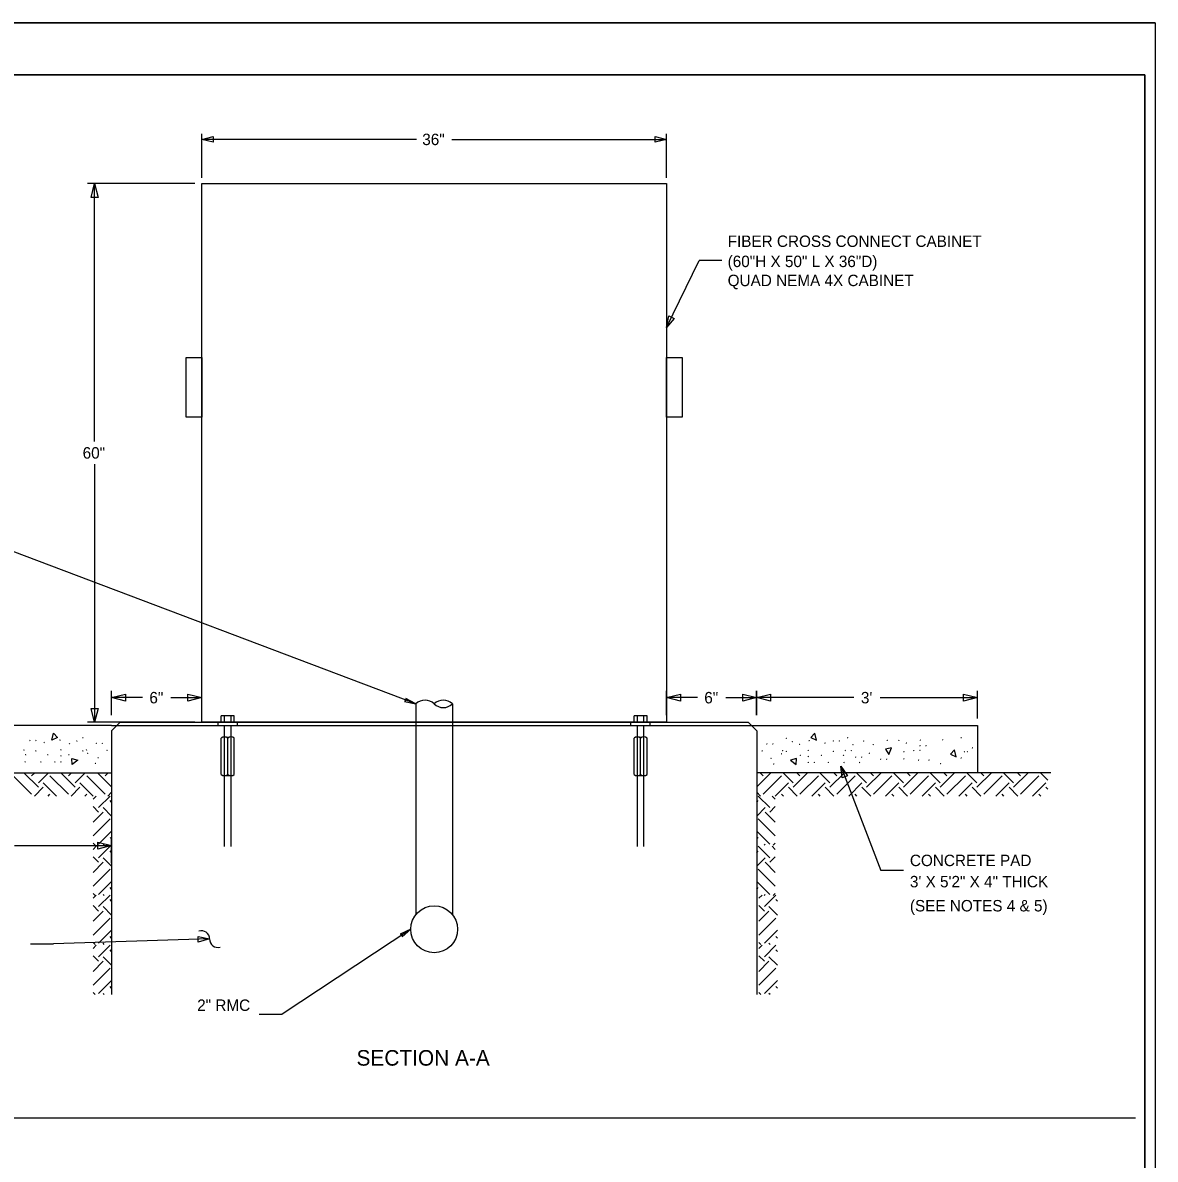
# Model space of a CAD drawing. Extents: x 507907 to 706396, y 496048 to 704964.
# Drawn here: x 706069.4 to 706396.1, y 704343.9 to 704671.8 of the extents above; entities that cross this region are included whole.
import ezdxf

# ---------------------------------------------------------------- set-up
doc = ezdxf.new("R2010")
doc.units = 0
doc.layers.add('1', color=7, linetype='Continuous')
doc.layers.add('41', color=7, linetype='Continuous')

msp = doc.modelspace()

# ---------------------------------------------------------------- linework, layer by layer
at = {"layer": '1'}
for p, q in [((706396.15, 704671.83), (705347.97, 704671.83)), ((706393.15, 704656.83), (705403.15, 704656.83)), ((706393.15, 704026.83), (706393.15, 704656.83)), ((706121.02, 704627.08), (706121.02, 704639.82)), ((706121.02, 704638.17), (706124.32, 704639)), ((706182.99, 704638.17), (706121.02, 704638.17)), ((706124.32, 704637.35), (706121.02, 704638.17)), ((706124.32, 704639), (706124.32, 704637.35)), ((706193.16, 704638.17), (706255.13, 704638.17)), ((706251.83, 704639), (706255.13, 704638.17)), ((706251.83, 704637.35), (706251.83, 704639)), ((706255.13, 704638.17), (706251.83, 704637.35)), ((706255.13, 704627.08), (706255.13, 704639.82)), ((706119.03, 704625.43), (706088.08, 704625.43)), ((706089.08, 704621.44), (706090.08, 704625.43)), ((706090.08, 704551.02), (706090.08, 704625.43)), ((706090.08, 704625.43), (706091.08, 704621.44)), ((706121.02, 704625.43), (706255.13, 704625.43)), ((706121.02, 704470), (706121.02, 704625.43)), ((706255.13, 704625.43), (706255.13, 704470)), ((706091.08, 704621.44), (706089.08, 704621.44)), ((706255.13, 704583.93), (706264.51, 704603.26)), ((706271.11, 704603.26), (706264.51, 704603.26)), ((706255.13, 704583.93), (706255.83, 704587.26)), ((706257.31, 704586.54), (706255.13, 704583.93)), ((706255.83, 704587.26), (706257.31, 704586.54)), ((706116.55, 704575.22), (706121.02, 704575.22)), ((706116.55, 704558.03), (706116.55, 704575.22)), ((706121.02, 704575.22), (706121.02, 704558.03)), ((706255.13, 704575.22), (706259.6, 704575.22)), ((706255.13, 704558.03), (706255.13, 704575.22)), ((706259.6, 704575.22), (706259.6, 704558.03)), ((706121.02, 704558.03), (706116.55, 704558.03)), ((706259.6, 704558.03), (706255.13, 704558.03)), ((706090.08, 704544.42), (706090.08, 704470)), ((706182.82, 704475.29), (706066.3, 704519.32)), ((706095.01, 704472), (706095.01, 704479.09)), ((706095.01, 704477.1), (706099, 704478.1)), ((706103.9, 704477.1), (706095.01, 704477.1)), ((706099, 704476.1), (706095.01, 704477.1)), ((706099, 704478.1), (706099, 704476.1)), ((706112.11, 704477.1), (706121, 704477.1)), ((706117.01, 704478.1), (706121, 704477.1)), ((706117.01, 704476.1), (706117.01, 704478.1)), ((706121, 704477.1), (706117.01, 704476.1)), ((706121, 704472), (706121, 704479.09)), ((706255.13, 704472), (706255.13, 704479.09)), ((706255.13, 704477.1), (706259.12, 704478.1)), ((706264.02, 704477.1), (706255.13, 704477.1)), ((706259.12, 704476.1), (706255.13, 704477.1)), ((706259.12, 704478.1), (706259.12, 704476.1)), ((706272.22, 704477.1), (706281.11, 704477.1)), ((706277.12, 704478.1), (706281.11, 704477.1)), ((706277.12, 704476.1), (706277.12, 704478.1)), ((706281.11, 704477.1), (706277.12, 704476.1)), ((706281.11, 704472), (706281.11, 704479.09)), ((706281.14, 704472), (706281.14, 704479.09)), ((706281.14, 704477.1), (706285.13, 704478.1)), ((706309.21, 704477.1), (706281.14, 704477.1)), ((706285.13, 704476.1), (706281.14, 704477.1)), ((706285.13, 704478.1), (706285.13, 704476.1)), ((706316.75, 704477.1), (706344.82, 704477.1)), ((706340.83, 704478.1), (706344.82, 704477.1)), ((706340.83, 704476.1), (706340.83, 704478.1)), ((706344.82, 704477.1), (706340.83, 704476.1)), ((706344.82, 704471.04), (706344.82, 704479.09)), ((706090.08, 704470), (706089.08, 704473.99)), ((706089.08, 704473.99), (706091.08, 704473.99)), ((706091.08, 704473.99), (706090.08, 704470)), ((706182.82, 704475.29), (706182.82, 704470)), ((706193.32, 704475.29), (706193.32, 704470)), ((706119.03, 704470), (706088.08, 704470)), ((706095.01, 704467.51), (706097.5, 704470)), ((706097.5, 704470), (706278.65, 704470)), ((706255.13, 704470), (706121.02, 704470)), ((706131.33, 704470), (706125.72, 704470)), ((706125.72, 704469.04), (706125.72, 704470)), ((706126.65, 704470), (706126.65, 704471.86)), ((706130.4, 704471.86), (706126.65, 704471.86)), ((706127.61, 704470), (706127.61, 704471.86)), ((706129.47, 704470), (706129.47, 704471.86)), ((706130.4, 704470), (706130.4, 704471.86)), ((706131.33, 704469.04), (706131.33, 704470)), ((706182.82, 704470), (706182.82, 704414.53)), ((706193.32, 704470), (706193.32, 704414.53)), ((706250.43, 704470), (706244.82, 704470)), ((706244.82, 704469.04), (706244.82, 704470)), ((706245.75, 704470), (706245.75, 704471.86)), ((706249.5, 704471.86), (706245.75, 704471.86)), ((706246.71, 704470), (706246.71, 704471.86)), ((706248.57, 704470), (706248.57, 704471.86)), ((706249.5, 704470), (706249.5, 704471.86)), ((706250.43, 704469.04), (706250.43, 704470)), ((706281.14, 704467.51), (706278.65, 704470)), ((706095.01, 704469.04), (706031.33, 704469.04)), ((706077.76, 704464.81), (706078.23, 704466.83)), ((706078.23, 704466.83), (706079.43, 704465.57)), ((706095.01, 704469.04), (706281.14, 704469.04)), ((706095.01, 704467.51), (706095.01, 704391.43)), ((706127.61, 704434.15), (706127.61, 704469.04)), ((706129.47, 704434.15), (706129.47, 704469.04)), ((706246.71, 704434.15), (706246.71, 704469.04)), ((706248.57, 704434.15), (706248.57, 704469.04)), ((706281.14, 704469.04), (706344.82, 704469.04)), ((706281.14, 704467.51), (706281.14, 704391.43)), ((706297.92, 704466.83), (706296.72, 704465.57)), ((706298.4, 704464.81), (706297.92, 704466.83)), ((706344.82, 704469.04), (706344.82, 704455.43)), ((706079.43, 704465.57), (706077.76, 704464.81)), ((706126.65, 704454.91), (706126.65, 704465.44)), ((706128.54, 704454.91), (706128.54, 704465.77)), ((706130.4, 704454.91), (706130.4, 704465.44)), ((706245.75, 704454.91), (706245.75, 704465.44)), ((706247.64, 704454.91), (706247.64, 704465.77)), ((706249.5, 704454.91), (706249.5, 704465.44)), ((706296.72, 704465.57), (706298.4, 704464.81)), ((706320.02, 704462.61), (706318.31, 704462.27)), ((706318.31, 704462.27), (706319.25, 704460.69)), ((706319.25, 704460.69), (706320.02, 704462.61)), ((706338.23, 704462.01), (706337.04, 704460.75)), ((706337.04, 704460.75), (706338.71, 704460)), ((706338.71, 704460), (706338.23, 704462.01)), ((706083.64, 704457.82), (706083.53, 704459.56)), ((706083.53, 704459.56), (706085.3, 704459.06)), ((706085.3, 704459.06), (706083.64, 704457.82)), ((706292.62, 704459.56), (706290.85, 704459.06)), ((706290.85, 704459.06), (706292.51, 704457.82)), ((706292.51, 704457.82), (706292.62, 704459.56)), ((706305.4, 704457.32), (706316.92, 704427.21)), ((706305.81, 704453.94), (706305.4, 704457.32)), ((706305.4, 704457.32), (706307.35, 704454.53)), ((706010.1, 704455.43), (706095.01, 704455.43)), ((706071.92, 704449.24), (706066.62, 704454.55)), ((706073.91, 704451.23), (706069.71, 704455.43)), ((706071.92, 704454.55), (706072.81, 704455.43)), ((706073.91, 704452.56), (706076.78, 704455.43)), ((706082.53, 704449.24), (706077.22, 704454.55)), ((706084.52, 704451.23), (706080.31, 704455.43)), ((706082.53, 704454.55), (706083.41, 704455.43)), ((706084.52, 704452.56), (706087.39, 704455.43)), ((706093.13, 704449.24), (706087.83, 704454.55)), ((706095.01, 704451.34), (706090.92, 704455.43)), ((706093.13, 704454.55), (706094.02, 704455.43)), ((706127.61, 704454.61), (706129.47, 704454.61)), ((706246.71, 704454.61), (706248.57, 704454.61)), ((706281.14, 704451.34), (706285.23, 704455.43)), ((706366.05, 704455.43), (706281.14, 704455.43)), ((706283.02, 704454.55), (706282.13, 704455.43)), ((706283.02, 704449.24), (706288.32, 704454.55)), ((706291.64, 704452.56), (706288.76, 704455.43)), ((706291.64, 704451.23), (706295.84, 704455.43)), ((706293.63, 704454.55), (706292.74, 704455.43)), ((706293.63, 704449.24), (706298.93, 704454.55)), ((706302.24, 704452.56), (706299.37, 704455.43)), ((706302.24, 704451.23), (706306.45, 704455.43)), ((706304.23, 704454.55), (706303.35, 704455.43)), ((706304.23, 704449.24), (706309.54, 704454.55)), ((706307.35, 704454.53), (706305.81, 704453.94)), ((706312.85, 704452.56), (706309.98, 704455.43)), ((706312.85, 704451.23), (706317.05, 704455.43)), ((706314.84, 704454.55), (706313.95, 704455.43)), ((706314.84, 704449.24), (706320.14, 704454.55)), ((706323.46, 704452.56), (706320.58, 704455.43)), ((706323.46, 704451.23), (706327.66, 704455.43)), ((706325.45, 704454.55), (706324.56, 704455.43)), ((706325.45, 704449.24), (706330.75, 704454.55)), ((706334.06, 704452.56), (706331.19, 704455.43)), ((706334.06, 704451.23), (706338.26, 704455.43)), ((706336.05, 704454.55), (706335.17, 704455.43)), ((706336.05, 704449.24), (706341.36, 704454.55)), ((706344.67, 704452.56), (706341.8, 704455.43)), ((706344.67, 704451.23), (706348.87, 704455.43)), ((706346.66, 704454.55), (706345.77, 704455.43)), ((706346.66, 704449.24), (706351.96, 704454.55)), ((706355.28, 704452.56), (706352.4, 704455.43)), ((706355.28, 704451.23), (706359.48, 704455.43)), ((706357.27, 704454.55), (706356.38, 704455.43)), ((706357.27, 704449.24), (706362.57, 704454.55)), ((706365.13, 704453.31), (706363.01, 704455.43)), ((706072.72, 704448.72), (706075.24, 704451.23)), ((706079.08, 704448.72), (706075.24, 704452.56)), ((706083.33, 704448.72), (706085.84, 704451.23)), ((706089.68, 704448.72), (706085.84, 704452.56)), ((706286.47, 704448.72), (706290.31, 704452.56)), ((706292.83, 704448.72), (706290.31, 704451.23)), ((706297.08, 704448.72), (706300.92, 704452.56)), ((706303.43, 704448.72), (706300.92, 704451.23)), ((706307.68, 704448.72), (706311.52, 704452.56)), ((706314.04, 704448.72), (706311.52, 704451.23)), ((706318.29, 704448.72), (706322.13, 704452.56)), ((706324.65, 704448.72), (706322.13, 704451.23)), ((706328.9, 704448.72), (706332.74, 704452.56)), ((706335.25, 704448.72), (706332.74, 704451.23)), ((706339.5, 704448.72), (706343.34, 704452.56)), ((706345.86, 704448.72), (706343.34, 704451.23)), ((706350.11, 704448.72), (706353.95, 704452.56)), ((706356.47, 704448.72), (706353.95, 704451.23)), ((706360.72, 704448.72), (706364.56, 704452.56)), ((706365.13, 704450.66), (706364.56, 704451.23)), ((706076.7, 704448.72), (706077.22, 704449.24)), ((706087.31, 704448.72), (706087.83, 704449.24)), ((706089.64, 704447.79), (706090.56, 704448.72)), ((706091.23, 704445.41), (706094.54, 704448.72)), ((706093.93, 704448.72), (706095.01, 704449.8)), ((706095.01, 704446.93), (706094.55, 704447.4)), ((706282.22, 704448.72), (706281.14, 704449.8)), ((706281.14, 704446.93), (706281.61, 704447.4)), ((706284.92, 704445.41), (706281.61, 704448.72)), ((706286.51, 704447.79), (706285.59, 704448.72)), ((706288.85, 704448.72), (706288.32, 704449.24)), ((706299.45, 704448.72), (706298.93, 704449.24)), ((706310.06, 704448.72), (706309.54, 704449.24)), ((706320.67, 704448.72), (706320.14, 704449.24)), ((706331.27, 704448.72), (706330.75, 704449.24)), ((706341.88, 704448.72), (706341.36, 704449.24)), ((706352.49, 704448.72), (706351.96, 704449.24)), ((706363.09, 704448.72), (706362.57, 704449.24)), ((706091.23, 704444.08), (706089.64, 704445.67)), ((706089.64, 704441.16), (706092.56, 704444.08)), ((706095.01, 704442.95), (706092.56, 704445.41)), ((706281.14, 704442.95), (706283.6, 704445.41)), ((706286.51, 704441.16), (706283.6, 704444.08)), ((706284.92, 704444.08), (706286.51, 704445.67)), ((706089.64, 704437.19), (706094.55, 704442.09)), ((706286.51, 704437.19), (706281.61, 704442.09)), ((706091.23, 704434.8), (706095.01, 704438.58)), ((706095.01, 704436.32), (706094.55, 704436.79)), ((706284.92, 704434.8), (706281.14, 704438.58)), ((706281.14, 704436.32), (706281.61, 704436.79)), ((706066.94, 704434.41), (706095.01, 704434.41)), ((706090.22, 704434.49), (706089.64, 704435.07)), ((706089.64, 704433.31), (706090.56, 704434.24)), ((706091.02, 704435.41), (706095.01, 704434.41)), ((706091.02, 704433.41), (706091.02, 704435.41)), ((706095.01, 704434.41), (706091.02, 704433.41)), ((706091.23, 704430.93), (706094.54, 704434.24)), ((706092.87, 704434.49), (706092.56, 704434.8)), ((706095.01, 704429.31), (706095.01, 704436.4)), ((706284.92, 704430.93), (706281.61, 704434.24)), ((706283.29, 704434.49), (706283.6, 704434.8)), ((706286.51, 704433.31), (706285.59, 704434.24)), ((706285.94, 704434.49), (706286.51, 704435.07)), ((706091.23, 704429.6), (706089.64, 704431.19)), ((706095.01, 704428.47), (706092.56, 704430.93)), ((706095.01, 704432.45), (706094.55, 704432.92)), ((706281.14, 704432.45), (706281.61, 704432.92)), ((706281.14, 704428.47), (706283.6, 704430.93)), ((706284.92, 704429.6), (706286.51, 704431.19)), ((706089.64, 704426.68), (706092.56, 704429.6)), ((706089.64, 704422.71), (706094.55, 704427.61)), ((706286.51, 704422.71), (706281.61, 704427.61)), ((706286.51, 704426.68), (706283.6, 704429.6)), ((706323.52, 704427.21), (706316.92, 704427.21)), ((706091.23, 704420.32), (706095.01, 704424.1)), ((706284.92, 704420.32), (706281.14, 704424.1)), ((706090.22, 704420.01), (706089.64, 704420.59)), ((706092.87, 704420.01), (706092.56, 704420.32)), ((706095.01, 704421.84), (706094.55, 704422.31)), ((706281.14, 704421.84), (706281.61, 704422.31)), ((706283.29, 704420.01), (706283.6, 704420.32)), ((706285.94, 704420.01), (706286.51, 704420.59)), ((706089.64, 704419.22), (706090.56, 704420.14)), ((706091.23, 704415.51), (706089.64, 704417.1)), ((706091.23, 704416.83), (706094.54, 704420.14)), ((706095.01, 704418.35), (706094.55, 704418.82)), ((706281.76, 704419.22), (706282.69, 704420.14)), ((706283.36, 704415.51), (706281.76, 704417.1)), ((706283.36, 704416.83), (706286.67, 704420.14)), ((706287.14, 704418.35), (706286.67, 704418.82)), ((706089.64, 704412.59), (706092.56, 704415.51)), ((706095.01, 704414.37), (706092.56, 704416.83)), ((706281.76, 704412.59), (706284.68, 704415.51)), ((706287.14, 704414.37), (706284.68, 704416.83)), ((706089.64, 704408.61), (706094.55, 704413.52)), ((706281.76, 704408.61), (706286.67, 704413.52)), ((706123.27, 704407.48), (706078.21, 704406.1)), ((706091.23, 704406.22), (706095.01, 704410.01)), ((706095.01, 704407.75), (706094.55, 704408.21)), ((706119.95, 704408.2), (706123.27, 704407.48)), ((706120, 704406.55), (706119.95, 704408.2)), ((706123.27, 704407.48), (706120, 704406.55)), ((706181.31, 704410.28), (706144.18, 704385.75)), ((706283.36, 704406.22), (706287.14, 704410.01)), ((706287.14, 704407.75), (706286.67, 704408.21)), ((706071.61, 704406.1), (706078.21, 704406.1)), ((706090.22, 704405.91), (706089.64, 704406.49)), ((706089.64, 704404.74), (706090.56, 704405.66)), ((706091.23, 704402.35), (706094.54, 704405.66)), ((706092.87, 704405.91), (706092.56, 704406.22)), ((706095.01, 704403.87), (706094.55, 704404.34)), ((706282.34, 704405.91), (706281.76, 704406.49)), ((706281.76, 704404.74), (706282.69, 704405.66)), ((706283.36, 704402.35), (706286.67, 704405.66)), ((706284.99, 704405.91), (706284.68, 704406.22)), ((706287.14, 704403.87), (706286.67, 704404.34)), ((706091.23, 704401.03), (706089.64, 704402.62)), ((706089.64, 704398.11), (706092.56, 704401.03)), ((706095.01, 704399.89), (706092.56, 704402.35)), ((706283.36, 704401.03), (706281.76, 704402.62)), ((706281.76, 704398.11), (706284.68, 704401.03)), ((706287.14, 704399.89), (706284.68, 704402.35)), ((706089.64, 704394.13), (706094.55, 704399.04)), ((706281.76, 704394.13), (706286.67, 704399.04)), ((706091.23, 704391.75), (706095.01, 704395.53)), ((706283.36, 704391.75), (706287.14, 704395.53)), ((706090.22, 704391.44), (706089.64, 704392.01)), ((706092.87, 704391.44), (706092.56, 704391.75)), ((706095.01, 704393.27), (706094.55, 704393.73)), ((706282.34, 704391.44), (706281.76, 704392.01)), ((706284.99, 704391.44), (706284.68, 704391.75)), ((706287.14, 704393.27), (706286.67, 704393.73)), ((706137.58, 704385.75), (706144.18, 704385.75)), ((705405.55, 704355.9), (706390.42, 704355.9))]:
    msp.add_line(p, q, dxfattribs=at)
for points in [[(706182.82, 704475.29), (706179.89, 704476.9), (706180.06, 704476.34), (706179.56, 704476.02)], [(706182.82, 704475.29), (706179.89, 704476.9), (706180.06, 704476.34), (706179.56, 704476.02)], [(706181.31, 704410.28), (706178.29, 704408.85), (706178.85, 704408.65), (706178.81, 704408.06)], [(706181.31, 704410.28), (706178.29, 704408.85), (706178.85, 704408.65), (706178.81, 704408.06)]]:
    msp.add_lwpolyline(points, close=True, dxfattribs=at)
msp.add_circle((706188.07, 704410.28), 6.76, dxfattribs=at)
for centre, radius, start, end in [((706185.45, 704472.54), 3.81, 46.3972, 133.6028), ((706190.69, 704472.54), 3.81, 46.3972, 133.6028), ((706190.69, 704478.05), 3.81, 226.3972, 313.6028), ((706127.59, 704464.13), 1.61, 54.4933, 125.5067), ((706129.47, 704464.26), 1.51, 51.6115, 128.3885), ((706246.7, 704464.13), 1.61, 54.4933, 125.5067), ((706248.57, 704464.26), 1.51, 51.6115, 128.3885), ((706127.59, 704456.21), 1.61, 234.4933, 305.5067), ((706129.47, 704456.21), 1.61, 234.4933, 305.5067), ((706246.7, 704456.21), 1.61, 234.4933, 305.5067), ((706248.57, 704456.21), 1.61, 234.4933, 305.5067), ((706120.87, 704407.47), 2.4, 0.0227, 106.3919), ((706125.61, 704407.37), 2.34, 177.4371, 287.7029)]:
    msp.add_arc(centre, radius, start, end, dxfattribs=at)
at = {"layer": '41'}
for points in [[(705347.97, 704671.83), (706396.15, 704671.83), (706396.15, 704011.83), (705347.97, 704011.83)], [(705403.15, 704656.83), (706393.15, 704656.83), (706393.15, 704026.83), (705403.15, 704026.83)]]:
    msp.add_lwpolyline(points, close=True, dxfattribs=at)

# ---------------------------------------------------------------- texts
at = {"layer": '1'}
for s, height, p in [('36"', 3.3, (706184.64, 704636.52)), ('FIBER CROSS CONNECT CABINET', 3.3, (706272.76, 704607.14)), ('(60"H X 50" L X 36"D) ', 3.3, (706272.76, 704601.33)), ('QUAD NEMA 4X CABINET', 3.3, (706272.76, 704595.83)), ('60"', 3.3, (706086.65, 704546.07)), ('6"', 3.3, (706105.9, 704475.45)), ('6"', 3.3, (706266.01, 704475.45)), ("3'", 3.3, (706311.21, 704475.45)), ('CONCRETE PAD', 3.3, (706325.35, 704428.49)), ('3\' X 5\'2" X 4" THICK', 3.3, (706325.35, 704422.37)), ('(SEE NOTES 4 & 5)', 3.3, (706325.35, 704415.42)), ('2" RMC', 3.3, (706119.69, 704386.72)), ('SECTION A-A', 4.5, (706165.67, 704370.92))]:
    msp.add_text(s, height=height, dxfattribs=at).set_placement(p)
for rotation, p in [(35, (706071.17, 704464.36)), (35, (706072.91, 704464.36)), (35, (706075.3, 704463.76)), (35, (706079.86, 704464.46)), (35, (706082.6, 704463.42)), (35, (706084.73, 704464.19)), (35, (706086.47, 704465.13)), (35, (706090.34, 704463.5)), (35, (706092.06, 704463.5)), (325, (706283.63, 704463.83)), (325, (706285.35, 704463.83)), (325, (706289.22, 704465.46)), (325, (706290.95, 704464.51)), (325, (706293.08, 704463.74)), (325, (706295.83, 704464.78)), (325, (706300.39, 704464.08)), (325, (706302.78, 704464.69)), (325, (706304.52, 704464.69)), (325, (706306.93, 704465.63)), (325, (706308.47, 704463.65)), (325, (706311.57, 704464.69)), (325, (706314.32, 704463.65)), (325, (706318.36, 704464.86)), (325, (706321.71, 704464.86)), (325, (706321.71, 704464.86)), (325, (706323.86, 704464.08)), (325, (706327.8, 704463.31)), (325, (706327.9, 704464.94)), (325, (706329.53, 704463.31)), (325, (706334.35, 704465.03)), (325, (706339.68, 704465.63)), (35, (706069.45, 704461.61)), (35, (706069.97, 704460.23)), (35, (706072.89, 704461.35)), (35, (706076.33, 704460.23)), (35, (706080.13, 704461.65)), (35, (706080.13, 704459.91)), (35, (706082.43, 704460.23)), (35, (706086.47, 704461.35)), (35, (706087.5, 704461.61)), (35, (706087.85, 704460.66)), (35, (706090.86, 704459.37)), (35, (706093.44, 704461.52)), (325, (706282.25, 704461.85)), (325, (706284.83, 704459.7)), (325, (706287.84, 704460.99)), (325, (706288.18, 704461.93)), (325, (706289.22, 704461.68)), (325, (706293.26, 704460.56)), (325, (706295.56, 704461.97)), (325, (706295.56, 704460.23)), (325, (706299.36, 704460.56)), (325, (706302.8, 704461.68)), (325, (706305.72, 704460.56)), (325, (706306.24, 704461.93)), (325, (706307.98, 704461.93)), (325, (706309.25, 704460.04)), (325, (706310.98, 704460.04)), (325, (706313.2, 704461.16)), (325, (706323.17, 704461.59)), (325, (706323.17, 704459.53)), (325, (706326.01, 704461.93)), (325, (706327.81, 704462.02)), (325, (706339.68, 704459.79)), (325, (706339.68, 704459.79)), (325, (706340.62, 704461.59)), (325, (706341.48, 704461.59)), (325, (706342.94, 704462.71)), (35, (706069.8, 704458.17)), (35, (706074.35, 704458.17)), (35, (706078.39, 704458.17)), (35, (706080.13, 704458.17)), (35, (706090.08, 704457.74)), (325, (706285.61, 704458.07)), (325, (706295.56, 704458.5)), (325, (706297.3, 704458.5)), (325, (706301.34, 704458.5)), (325, (706305.89, 704458.5)), (325, (706310.36, 704458.5)), (325, (706316.47, 704459.44)), (325, (706318.21, 704459.44)), (325, (706327.38, 704459.18)), (325, (706330.39, 704459.18)), (325, (706333.75, 704458.15))]:
    msp.add_text('.', height=2.31, rotation=rotation, dxfattribs=at).set_placement(p)

doc.saveas('drawing.dxf')
